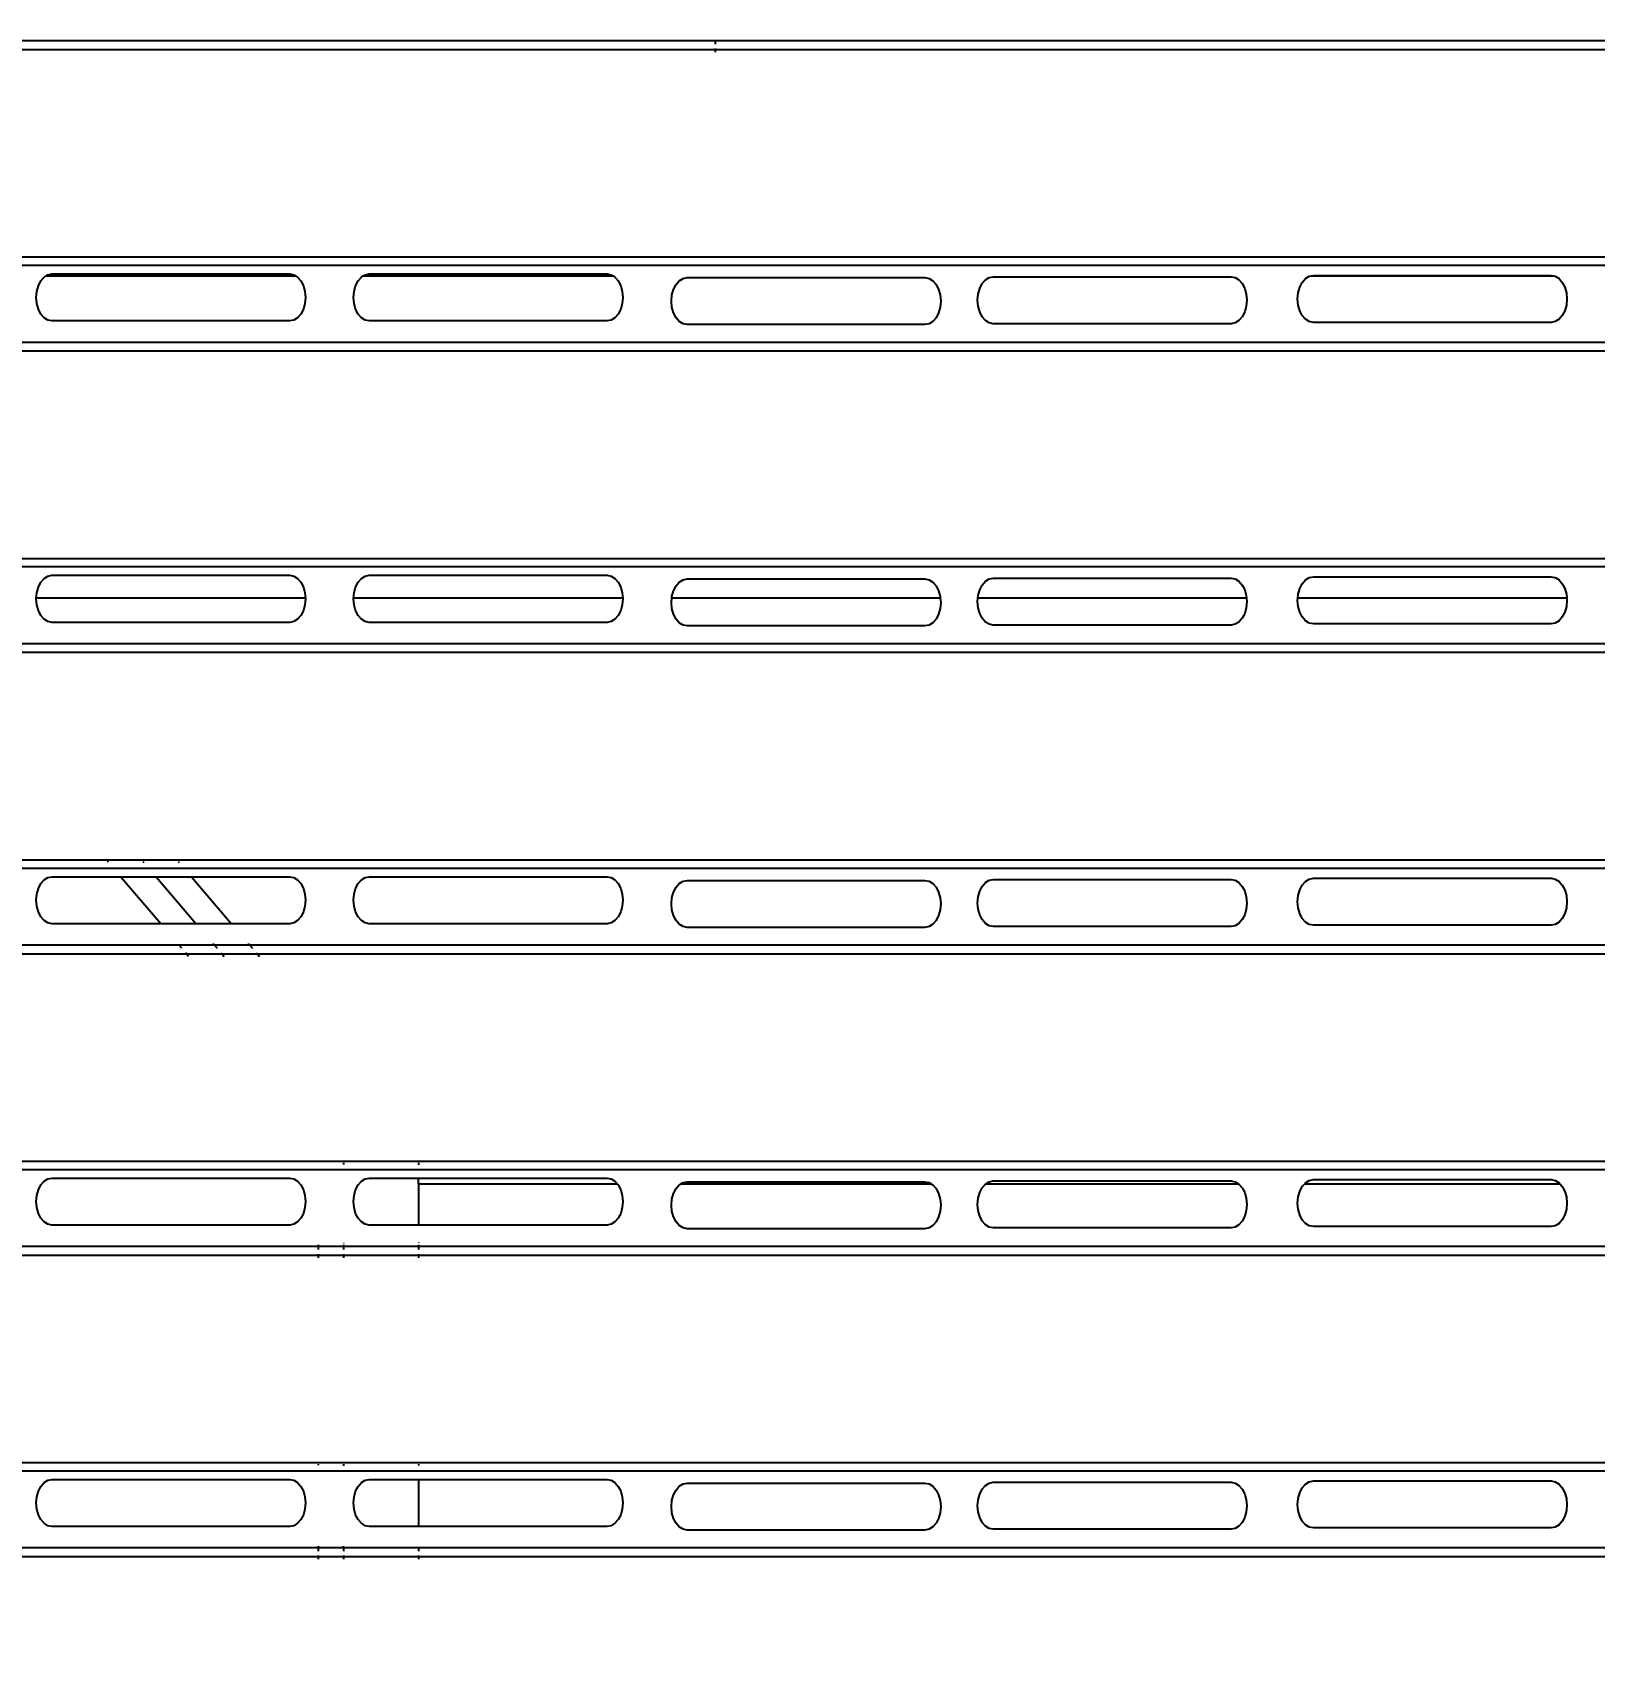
# Model space of a CAD drawing. Header units: inches. Extents: x 236662 to 497023, y -248575 to 81795.
# Drawn here: x 292983.1 to 293274.3, y -97910 to -97606.3 of the extents above; entities that cross this region are included whole.
import ezdxf

# ---------------------------------------------------------------- set-up
doc = ezdxf.new("R2010")
doc.units = ezdxf.units.IN
doc.header["$LTSCALE"] = 10
doc.header["$MEASUREMENT"] = 0
doc.layers.add('02. HP_BE TONG', color=1, linetype='Continuous', lineweight=35)
doc.layers.add('06. HP_THAY 1', color=134, linetype='Continuous', lineweight=15)
doc.layers.add('04. HP_CUA', color=153, linetype='Continuous')
doc.layers.add('08. HP_DIM', color=118, linetype='Continuous')
doc.styles.add('text2', font='VHELVCN.TTF')
doc.dimstyles.new('AL-100', dxfattribs={"dimtxt": 220, "dimasz": 150, "dimexe": 150, "dimexo": 150, "dimgap": 80, "dimtad": 1, "dimdec": 0, "dimzin": 9, "dimtxsty": 'text2', "dimblk": 'ARCHTICK', "dimcen": 1, "dimdle": 150, "dimclrd": 256, "dimclre": 256, "dimclrt": 7, "dimadec": 0, "dimazin": 0, "dimtfac": 1, "dimtdec": 0, "dimtix": 1, "dimtmove": 2, "dimatfit": 3, "dimldrblk": 'ARCHTICK', "dimfxl": 1, "dimtolj": 1, "dimtzin": 0, "dimlwd": -1, "dimlwe": -1, "dimarcsym": 0})

# ---------------------------------------------------------------- blocks, each defined once
blk = doc.blocks.new('KHUNG TEN A-3')
at = {"layer": '02. HP_BE TONG', "color": 1, "const_width": 0.5}
blk.add_lwpolyline([(15, 5), (415, 5), (415, 292), (15, 292)], close=True, dxfattribs=at)
at = {"layer": '06. HP_THAY 1'}
blk.add_lwpolyline([(0, 297), (420, 297), (420, 0), (0, 0)], close=True, dxfattribs=at)
at = {"layer": 'Defpoints'}
blk.add_lwpolyline([(0, 0), (420, 0), (420, 297), (0, 297)], close=True, dxfattribs=at)
blk = doc.blocks.new('_ArchTick')
at = {"color": 0, "linetype": 'ByBlock', "const_width": 0.15}
blk.add_lwpolyline([(-0.5, -0.5), (0.5, 0.5)], dxfattribs=at)
blk = doc.blocks.new('*D266')
at = {"layer": '08. HP_DIM', "transparency": 16777216}
for p, q in [((292358.03, -97451.71), (292358.03, -97301.71)), ((292960.44, -97451.71), (292208.03, -97451.71)), ((292358.03, -97651.71), (292358.03, -97451.71)), ((292760.44, -97651.71), (292208.03, -97651.71)), ((292358.03, -97651.71), (292358.03, -97801.71))]:
    blk.add_line(p, q, dxfattribs=at)
at = {"layer": 'Defpoints', "color": 0, "transparency": 16777216}
for p in [(292358.03, -97451.71), (293110.44, -97451.71), (292910.44, -97651.71)]:
    blk.add_point(p, dxfattribs=at)
at = {"layer": '08. HP_DIM', "transparency": 16777216, "xscale": 150, "yscale": 150, "zscale": 150}
for p, rotation in [((292358.03, -97451.71), 270), ((292358.03, -97651.71), 90)]:
    blk.add_blockref('_ArchTick', p, dxfattribs=dict(at, rotation=rotation))
at = {"layer": '08. HP_DIM', "color": 7, "transparency": 16777216, "insert": (292165.69, -97551.71), "char_height": 220, "attachment_point": 5, "rotation": 90, "style": 'text2'}
blk.add_mtext('\\A1;200', dxfattribs=at)

msp = doc.modelspace()

# ---------------------------------------------------------------- linework, layer by layer
at = {"layer": '04. HP_CUA'}
for p, q in [((293110.44, -97607.91), (292927.55, -97607.91)), ((293110.44, -97608.5), (293110.44, -97607.91)), ((293710.44, -97607.91), (293110.44, -97607.91)), ((293110.44, -97609.57), (292927.06, -97609.57)), ((293110.44, -97609.57), (293110.44, -97609.33)), ((293110.44, -97610.01), (293110.44, -97609.57)), ((293710.44, -97609.57), (293110.44, -97609.57)), ((295395.9, -97649.79), (292919.53, -97649.79)), ((293110.44, -97648.24), (292919.66, -97648.24)), ((293110.44, -97648.24), (293110.44, -97648.15)), ((293460.44, -97648.24), (293110.44, -97648.24)), ((292983.85, -97654.59), (292984.15, -97653.54)), ((292984.15, -97653.54), (292984.61, -97652.63)), ((292984.61, -97652.63), (292985.22, -97651.93)), ((292985.22, -97651.93), (292985.58, -97651.71)), ((292985.58, -97651.71), (292985.93, -97651.49)), ((292985.58, -97651.71), (293032.13, -97651.71)), ((292985.93, -97651.49), (292986.69, -97651.34)), ((292986.69, -97651.34), (293031.02, -97651.34)), ((293031.02, -97651.34), (293031.78, -97651.49)), ((293031.78, -97651.49), (293032.13, -97651.71)), ((293032.13, -97651.71), (293032.49, -97651.93)), ((293032.49, -97651.93), (293033.1, -97652.63)), ((293033.1, -97652.63), (293033.57, -97653.54)), ((293033.57, -97653.54), (293033.86, -97654.59)), ((293043.03, -97654.59), (293043.32, -97653.54)), ((293043.32, -97653.54), (293043.79, -97652.63)), ((293043.79, -97652.63), (293044.4, -97651.93)), ((293044.4, -97651.93), (293044.75, -97651.71)), ((293044.75, -97651.71), (293045.1, -97651.49)), ((293044.75, -97651.71), (293091.31, -97651.71)), ((293045.1, -97651.49), (293045.86, -97651.34)), ((293045.86, -97651.34), (293090.2, -97651.34)), ((293090.2, -97651.34), (293090.96, -97651.49)), ((293090.96, -97651.49), (293091.31, -97651.71)), ((293091.31, -97651.71), (293091.67, -97651.93)), ((293091.67, -97651.93), (293092.27, -97652.63)), ((293092.27, -97652.63), (293092.74, -97653.54)), ((293092.74, -97653.54), (293093.03, -97654.59)), ((293102.6, -97654.22), (293103.06, -97653.31)), ((293103.06, -97653.31), (293103.67, -97652.61)), ((293103.67, -97652.61), (293104.38, -97652.18)), ((293104.38, -97652.18), (293105.14, -97652.03)), ((293105.14, -97652.03), (293149.48, -97652.03)), ((293149.48, -97652.03), (293150.23, -97652.18)), ((293150.23, -97652.18), (293150.94, -97652.61)), ((293150.94, -97652.61), (293151.55, -97653.31)), ((293151.55, -97653.31), (293152.02, -97654.22)), ((293159.68, -97654.06), (293160.14, -97653.15)), ((293160.14, -97653.15), (293160.75, -97652.45)), ((293160.75, -97652.45), (293161.46, -97652.02)), ((293161.46, -97652.02), (293162.22, -97651.87)), ((293162.22, -97651.87), (293206.55, -97651.87)), ((293206.55, -97651.87), (293207.31, -97652.02)), ((293207.31, -97652.02), (293208.02, -97652.45)), ((293208.02, -97652.45), (293208.63, -97653.15)), ((293208.63, -97653.15), (293209.1, -97654.06)), ((293219.37, -97653.82), (293219.83, -97652.91)), ((293219.83, -97652.91), (293220.44, -97652.21)), ((293220.44, -97652.21), (293221.15, -97651.78)), ((293221.15, -97651.78), (293221.47, -97651.71)), ((293221.47, -97651.71), (293221.91, -97651.63)), ((293221.47, -97651.71), (293266.68, -97651.71)), ((293221.91, -97651.63), (293266.24, -97651.63)), ((293266.24, -97651.63), (293266.68, -97651.71)), ((293266.68, -97651.71), (293267, -97651.78)), ((293267, -97651.78), (293267.71, -97652.21)), ((293267.71, -97652.21), (293268.32, -97652.91)), ((293268.32, -97652.91), (293268.78, -97653.82)), ((292983.75, -97655.73), (292983.85, -97654.59)), ((292983.85, -97656.86), (292983.75, -97655.73)), ((293033.86, -97654.59), (293033.96, -97655.73)), ((293033.96, -97655.73), (293033.86, -97656.86)), ((293042.93, -97655.73), (293043.03, -97654.59)), ((293043.03, -97656.86), (293042.93, -97655.73)), ((293093.03, -97654.59), (293093.13, -97655.73)), ((293093.13, -97655.73), (293093.03, -97656.86)), ((293102.2, -97656.41), (293102.3, -97655.27)), ((293102.3, -97657.54), (293102.2, -97656.41)), ((293102.3, -97655.27), (293102.6, -97654.22)), ((293152.02, -97654.22), (293152.31, -97655.27)), ((293152.31, -97655.27), (293152.41, -97656.41)), ((293152.41, -97656.41), (293152.31, -97657.54)), ((293159.28, -97656.25), (293159.38, -97655.12)), ((293159.38, -97657.38), (293159.28, -97656.25)), ((293159.38, -97655.12), (293159.68, -97654.06)), ((293209.1, -97654.06), (293209.39, -97655.12)), ((293209.39, -97655.12), (293209.49, -97656.25)), ((293209.49, -97656.25), (293209.39, -97657.38)), ((293218.97, -97656.01), (293219.07, -97654.87)), ((293219.07, -97657.14), (293218.97, -97656.01)), ((293219.07, -97654.87), (293219.37, -97653.82)), ((293268.78, -97653.82), (293269.08, -97654.87)), ((293269.08, -97654.87), (293269.18, -97656.01)), ((293269.18, -97656.01), (293269.08, -97657.14)), ((292984.15, -97657.92), (292983.85, -97656.86)), ((292984.61, -97658.83), (292984.15, -97657.92)), ((292985.22, -97659.52), (292984.61, -97658.83)), ((292985.93, -97659.96), (292985.22, -97659.52)), ((293032.49, -97659.52), (293031.78, -97659.96)), ((293033.1, -97658.83), (293032.49, -97659.52)), ((293033.57, -97657.92), (293033.1, -97658.83)), ((293033.86, -97656.86), (293033.57, -97657.92)), ((293043.32, -97657.92), (293043.03, -97656.86)), ((293043.79, -97658.83), (293043.32, -97657.92)), ((293044.4, -97659.52), (293043.79, -97658.83)), ((293045.1, -97659.96), (293044.4, -97659.52)), ((293091.67, -97659.52), (293090.96, -97659.96)), ((293092.27, -97658.83), (293091.67, -97659.52)), ((293092.74, -97657.92), (293092.27, -97658.83)), ((293093.03, -97656.86), (293092.74, -97657.92)), ((293102.6, -97658.6), (293102.3, -97657.54)), ((293103.06, -97659.51), (293102.6, -97658.6)), ((293103.67, -97660.2), (293103.06, -97659.51)), ((293151.55, -97659.51), (293150.94, -97660.2)), ((293152.02, -97658.6), (293151.55, -97659.51)), ((293152.31, -97657.54), (293152.02, -97658.6)), ((293159.68, -97658.44), (293159.38, -97657.38)), ((293160.14, -97659.35), (293159.68, -97658.44)), ((293160.75, -97660.05), (293160.14, -97659.35)), ((293208.63, -97659.35), (293208.02, -97660.05)), ((293209.1, -97658.44), (293208.63, -97659.35)), ((293209.39, -97657.38), (293209.1, -97658.44)), ((293219.37, -97658.2), (293219.07, -97657.14)), ((293219.83, -97659.11), (293219.37, -97658.2)), ((293220.44, -97659.8), (293219.83, -97659.11)), ((293268.32, -97659.11), (293267.71, -97659.8)), ((293268.78, -97658.2), (293268.32, -97659.11)), ((293269.08, -97657.14), (293268.78, -97658.2)), ((292986.69, -97660.11), (292985.93, -97659.96)), ((293031.02, -97660.11), (292986.69, -97660.11)), ((293031.78, -97659.96), (293031.02, -97660.11)), ((293045.86, -97660.11), (293045.1, -97659.96)), ((293090.2, -97660.11), (293045.86, -97660.11)), ((293090.96, -97659.96), (293090.2, -97660.11)), ((293104.38, -97660.64), (293103.67, -97660.2)), ((293105.14, -97660.79), (293104.38, -97660.64)), ((293149.48, -97660.79), (293105.14, -97660.79)), ((293150.23, -97660.64), (293149.48, -97660.79)), ((293150.94, -97660.2), (293150.23, -97660.64)), ((293161.46, -97660.48), (293160.75, -97660.05)), ((293162.22, -97660.63), (293161.46, -97660.48)), ((293206.55, -97660.63), (293162.22, -97660.63)), ((293207.31, -97660.48), (293206.55, -97660.63)), ((293208.02, -97660.05), (293207.31, -97660.48)), ((293221.15, -97660.24), (293220.44, -97659.8)), ((293221.91, -97660.39), (293221.15, -97660.24)), ((293266.24, -97660.39), (293221.91, -97660.39)), ((293267, -97660.24), (293266.24, -97660.39)), ((293267.71, -97659.8), (293267, -97660.24)), ((295393.26, -97664.1), (292927.62, -97664.1)), ((295391.84, -97665.76), (292929.03, -97665.76)), ((295358.82, -97704.43), (292962.05, -97704.43)), ((295396.55, -97705.98), (292918.88, -97705.98)), ((292984.61, -97708.82), (292985.22, -97708.12)), ((292985.22, -97708.12), (292985.93, -97707.68)), ((292985.93, -97707.68), (292986.69, -97707.53)), ((292986.69, -97707.53), (293031.02, -97707.53)), ((293031.02, -97707.53), (293031.78, -97707.68)), ((293031.78, -97707.68), (293032.49, -97708.12)), ((293032.49, -97708.12), (293033.1, -97708.82)), ((293043.79, -97708.82), (293044.4, -97708.12)), ((293044.4, -97708.12), (293045.1, -97707.68)), ((293045.1, -97707.68), (293045.86, -97707.53)), ((293045.86, -97707.53), (293090.2, -97707.53)), ((293090.2, -97707.53), (293090.96, -97707.68)), ((293090.96, -97707.68), (293091.67, -97708.12)), ((293091.67, -97708.12), (293092.27, -97708.82)), ((293104.38, -97708.37), (293105.14, -97708.22)), ((293105.14, -97708.22), (293149.48, -97708.22)), ((293149.48, -97708.22), (293150.23, -97708.37)), ((293160.75, -97708.64), (293161.46, -97708.21)), ((293161.46, -97708.21), (293162.22, -97708.06)), ((293162.22, -97708.06), (293206.55, -97708.06)), ((293206.55, -97708.06), (293207.31, -97708.21)), ((293207.31, -97708.21), (293208.02, -97708.64)), ((293220.44, -97708.4), (293221.15, -97707.97)), ((293221.15, -97707.97), (293221.91, -97707.82)), ((293221.91, -97707.82), (293266.24, -97707.82)), ((293266.24, -97707.82), (293267, -97707.97)), ((293267, -97707.97), (293267.71, -97708.4)), ((292983.76, -97711.79), (292983.85, -97710.78)), ((292983.85, -97710.78), (292984.15, -97709.73)), ((292984.15, -97709.73), (292984.61, -97708.82)), ((293033.1, -97708.82), (293033.57, -97709.73)), ((293033.57, -97709.73), (293033.86, -97710.78)), ((293033.86, -97710.78), (293033.95, -97711.79)), ((293042.94, -97711.79), (293043.03, -97710.78)), ((293043.03, -97710.78), (293043.32, -97709.73)), ((293043.32, -97709.73), (293043.79, -97708.82)), ((293092.27, -97708.82), (293092.74, -97709.73)), ((293092.74, -97709.73), (293093.03, -97710.78)), ((293093.03, -97710.78), (293093.12, -97711.79)), ((293102.3, -97711.46), (293102.6, -97710.41)), ((293102.6, -97710.41), (293103.06, -97709.5)), ((293103.06, -97709.5), (293103.67, -97708.8)), ((293103.67, -97708.8), (293104.38, -97708.37)), ((293150.23, -97708.37), (293150.94, -97708.8)), ((293150.94, -97708.8), (293151.55, -97709.5)), ((293151.55, -97709.5), (293152.02, -97710.41)), ((293152.02, -97710.41), (293152.31, -97711.46)), ((293159.38, -97711.31), (293159.68, -97710.25)), ((293159.68, -97710.25), (293160.14, -97709.34)), ((293160.14, -97709.34), (293160.75, -97708.64)), ((293208.02, -97708.64), (293208.63, -97709.34)), ((293208.63, -97709.34), (293209.1, -97710.25)), ((293209.1, -97710.25), (293209.39, -97711.31)), ((293219.01, -97711.79), (293219.07, -97711.06)), ((293219.07, -97711.06), (293219.37, -97710.01)), ((293219.37, -97710.01), (293219.83, -97709.1)), ((293219.83, -97709.1), (293220.44, -97708.4)), ((293267.71, -97708.4), (293268.32, -97709.1)), ((293268.32, -97709.1), (293268.78, -97710.01)), ((293268.78, -97710.01), (293269.08, -97711.06)), ((293269.08, -97711.06), (293269.14, -97711.79)), ((292983.75, -97711.92), (292983.76, -97711.79)), ((292983.85, -97713.05), (292983.75, -97711.92)), ((293033.95, -97711.79), (292983.76, -97711.79)), ((292984.15, -97714.11), (292983.85, -97713.05)), ((292984.61, -97715.02), (292984.15, -97714.11)), ((293033.57, -97714.11), (293033.1, -97715.02)), ((293033.86, -97713.05), (293033.57, -97714.11)), ((293033.96, -97711.92), (293033.86, -97713.05)), ((293033.95, -97711.79), (293033.96, -97711.92)), ((293042.93, -97711.92), (293042.94, -97711.79)), ((293043.03, -97713.05), (293042.93, -97711.92)), ((293093.12, -97711.79), (293042.94, -97711.79)), ((293043.32, -97714.11), (293043.03, -97713.05)), ((293043.79, -97715.02), (293043.32, -97714.11)), ((293092.74, -97714.11), (293092.27, -97715.02)), ((293093.03, -97713.05), (293092.74, -97714.11)), ((293093.13, -97711.92), (293093.03, -97713.05)), ((293093.12, -97711.79), (293093.13, -97711.92)), ((293102.2, -97712.6), (293102.28, -97711.79)), ((293102.3, -97713.73), (293102.2, -97712.6)), ((293102.28, -97711.79), (293102.3, -97711.46)), ((293152.34, -97711.79), (293102.28, -97711.79)), ((293102.6, -97714.79), (293102.3, -97713.73)), ((293152.31, -97713.73), (293152.02, -97714.79)), ((293152.31, -97711.46), (293152.34, -97711.79)), ((293152.41, -97712.6), (293152.31, -97713.73)), ((293152.34, -97711.79), (293152.41, -97712.6)), ((293159.28, -97712.44), (293159.34, -97711.79)), ((293159.38, -97713.57), (293159.28, -97712.44)), ((293159.34, -97711.79), (293159.38, -97711.31)), ((293209.43, -97711.79), (293159.34, -97711.79)), ((293159.68, -97714.63), (293159.38, -97713.57)), ((293209.39, -97713.57), (293209.1, -97714.63)), ((293209.39, -97711.31), (293209.43, -97711.79)), ((293209.49, -97712.44), (293209.39, -97713.57)), ((293209.43, -97711.79), (293209.49, -97712.44)), ((293218.97, -97712.2), (293219.01, -97711.79)), ((293219.07, -97713.33), (293218.97, -97712.2)), ((293269.14, -97711.79), (293219.01, -97711.79)), ((293219.37, -97714.39), (293219.07, -97713.33)), ((293269.08, -97713.33), (293268.78, -97714.39)), ((293269.18, -97712.2), (293269.08, -97713.33)), ((293269.14, -97711.79), (293269.18, -97712.2)), ((292985.22, -97715.71), (292984.61, -97715.02)), ((292985.93, -97716.15), (292985.22, -97715.71)), ((292986.69, -97716.3), (292985.93, -97716.15)), ((293031.02, -97716.3), (292986.69, -97716.3)), ((293031.78, -97716.15), (293031.02, -97716.3)), ((293032.49, -97715.71), (293031.78, -97716.15)), ((293033.1, -97715.02), (293032.49, -97715.71)), ((293044.4, -97715.71), (293043.79, -97715.02)), ((293045.1, -97716.15), (293044.4, -97715.71)), ((293045.86, -97716.3), (293045.1, -97716.15)), ((293090.2, -97716.3), (293045.86, -97716.3)), ((293090.96, -97716.15), (293090.2, -97716.3)), ((293091.67, -97715.71), (293090.96, -97716.15)), ((293092.27, -97715.02), (293091.67, -97715.71)), ((293103.06, -97715.7), (293102.6, -97714.79)), ((293103.67, -97716.39), (293103.06, -97715.7)), ((293104.38, -97716.83), (293103.67, -97716.39)), ((293105.14, -97716.98), (293104.38, -97716.83)), ((293149.48, -97716.98), (293105.14, -97716.98)), ((293150.23, -97716.83), (293149.48, -97716.98)), ((293150.94, -97716.39), (293150.23, -97716.83)), ((293151.55, -97715.7), (293150.94, -97716.39)), ((293152.02, -97714.79), (293151.55, -97715.7)), ((293160.14, -97715.54), (293159.68, -97714.63)), ((293160.75, -97716.24), (293160.14, -97715.54)), ((293161.46, -97716.67), (293160.75, -97716.24)), ((293162.22, -97716.82), (293161.46, -97716.67)), ((293206.55, -97716.82), (293162.22, -97716.82)), ((293207.31, -97716.67), (293206.55, -97716.82)), ((293208.02, -97716.24), (293207.31, -97716.67)), ((293208.63, -97715.54), (293208.02, -97716.24)), ((293209.1, -97714.63), (293208.63, -97715.54)), ((293219.83, -97715.3), (293219.37, -97714.39)), ((293220.44, -97715.99), (293219.83, -97715.3)), ((293221.15, -97716.43), (293220.44, -97715.99)), ((293221.91, -97716.58), (293221.15, -97716.43)), ((293266.24, -97716.58), (293221.91, -97716.58)), ((293267, -97716.43), (293266.24, -97716.58)), ((293267.71, -97715.99), (293267, -97716.43)), ((293268.32, -97715.3), (293267.71, -97715.99)), ((293268.78, -97714.39), (293268.32, -97715.3)), ((293557.16, -97720.29), (292972.67, -97720.29)), ((293553.74, -97721.95), (292976.09, -97721.95)), ((295396.55, -97762.17), (292918.88, -97762.17)), ((292996.84, -97760.62), (292971.07, -97760.62)), ((292996.84, -97760.62), (292996.76, -97760.53)), ((293003.44, -97760.62), (292996.84, -97760.62)), ((292997.2, -97761.04), (292997.04, -97760.85)), ((293003.36, -97760.53), (293003.44, -97760.62)), ((293010.03, -97760.62), (293003.44, -97760.62)), ((293003.66, -97760.88), (293003.81, -97761.06)), ((293009.95, -97760.53), (293010.03, -97760.62)), ((293519.8, -97760.62), (293010.03, -97760.62)), ((293010.26, -97760.89), (293010.43, -97761.08)), ((292983.85, -97766.97), (292984.15, -97765.92)), ((292984.15, -97765.92), (292984.61, -97765.01)), ((292984.61, -97765.01), (292985.22, -97764.31)), ((292985.22, -97764.31), (292985.93, -97763.87)), ((292985.93, -97763.87), (292986.69, -97763.72)), ((292986.69, -97763.72), (292999.49, -97763.72)), ((293006.98, -97772.49), (292999.49, -97763.72)), ((292999.49, -97763.72), (293006.09, -97763.72)), ((293006.09, -97763.72), (293013.57, -97772.49)), ((293006.09, -97763.72), (293012.68, -97763.72)), ((293012.68, -97763.72), (293020.17, -97772.49)), ((293012.68, -97763.72), (293031.02, -97763.72)), ((293031.02, -97763.72), (293031.78, -97763.87)), ((293031.78, -97763.87), (293032.49, -97764.31)), ((293032.49, -97764.31), (293033.1, -97765.01)), ((293033.1, -97765.01), (293033.57, -97765.92)), ((293033.57, -97765.92), (293033.86, -97766.97)), ((293043.03, -97766.97), (293043.32, -97765.92)), ((293043.32, -97765.92), (293043.79, -97765.01)), ((293043.79, -97765.01), (293044.4, -97764.31)), ((293044.4, -97764.31), (293045.1, -97763.87)), ((293045.1, -97763.87), (293045.86, -97763.72)), ((293045.86, -97763.72), (293090.2, -97763.72)), ((293090.2, -97763.72), (293090.96, -97763.87)), ((293090.96, -97763.87), (293091.67, -97764.31)), ((293091.67, -97764.31), (293092.27, -97765.01)), ((293092.27, -97765.01), (293092.74, -97765.92)), ((293092.74, -97765.92), (293093.03, -97766.97)), ((293102.6, -97766.6), (293103.06, -97765.69)), ((293103.06, -97765.69), (293103.67, -97764.99)), ((293103.67, -97764.99), (293104.38, -97764.56)), ((293104.38, -97764.56), (293105.14, -97764.41)), ((293105.14, -97764.41), (293149.48, -97764.41)), ((293149.48, -97764.41), (293150.23, -97764.56)), ((293150.23, -97764.56), (293150.94, -97764.99)), ((293150.94, -97764.99), (293151.55, -97765.69)), ((293151.55, -97765.69), (293152.02, -97766.6)), ((293159.68, -97766.44), (293160.14, -97765.53)), ((293160.14, -97765.53), (293160.75, -97764.83)), ((293160.75, -97764.83), (293161.46, -97764.4)), ((293161.46, -97764.4), (293162.22, -97764.25)), ((293162.22, -97764.25), (293206.55, -97764.25)), ((293206.55, -97764.25), (293207.31, -97764.4)), ((293207.31, -97764.4), (293208.02, -97764.83)), ((293208.02, -97764.83), (293208.63, -97765.53)), ((293208.63, -97765.53), (293209.1, -97766.44)), ((293219.37, -97766.2), (293219.83, -97765.29)), ((293219.83, -97765.29), (293220.44, -97764.59)), ((293220.44, -97764.59), (293221.15, -97764.16)), ((293221.15, -97764.16), (293221.91, -97764.01)), ((293221.91, -97764.01), (293266.24, -97764.01)), ((293266.24, -97764.01), (293267, -97764.16)), ((293267, -97764.16), (293267.71, -97764.59)), ((293267.71, -97764.59), (293268.32, -97765.29)), ((293268.32, -97765.29), (293268.78, -97766.2)), ((292983.75, -97768.11), (292983.85, -97766.97)), ((292983.85, -97769.24), (292983.75, -97768.11)), ((293033.86, -97766.97), (293033.96, -97768.11)), ((293033.96, -97768.11), (293033.86, -97769.24)), ((293042.93, -97768.11), (293043.03, -97766.97)), ((293043.03, -97769.24), (293042.93, -97768.11)), ((293093.03, -97766.97), (293093.13, -97768.11)), ((293093.13, -97768.11), (293093.03, -97769.24)), ((293102.2, -97768.79), (293102.3, -97767.65)), ((293102.3, -97769.92), (293102.2, -97768.79)), ((293102.3, -97767.65), (293102.6, -97766.6)), ((293152.02, -97766.6), (293152.31, -97767.65)), ((293152.31, -97767.65), (293152.41, -97768.79)), ((293152.41, -97768.79), (293152.31, -97769.92)), ((293159.28, -97768.63), (293159.38, -97767.5)), ((293159.38, -97769.76), (293159.28, -97768.63)), ((293159.38, -97767.5), (293159.68, -97766.44)), ((293209.1, -97766.44), (293209.39, -97767.5)), ((293209.39, -97767.5), (293209.49, -97768.63)), ((293209.49, -97768.63), (293209.39, -97769.76)), ((293218.97, -97768.39), (293219.07, -97767.25)), ((293219.07, -97769.52), (293218.97, -97768.39)), ((293219.07, -97767.25), (293219.37, -97766.2)), ((293268.78, -97766.2), (293269.08, -97767.25)), ((293269.08, -97767.25), (293269.18, -97768.39)), ((293269.18, -97768.39), (293269.08, -97769.52)), ((292984.15, -97770.3), (292983.85, -97769.24)), ((292984.61, -97771.21), (292984.15, -97770.3)), ((292985.22, -97771.9), (292984.61, -97771.21)), ((292985.93, -97772.34), (292985.22, -97771.9)), ((293032.49, -97771.9), (293031.78, -97772.34)), ((293033.1, -97771.21), (293032.49, -97771.9)), ((293033.57, -97770.3), (293033.1, -97771.21)), ((293033.86, -97769.24), (293033.57, -97770.3)), ((293043.32, -97770.3), (293043.03, -97769.24)), ((293043.79, -97771.21), (293043.32, -97770.3)), ((293044.4, -97771.9), (293043.79, -97771.21)), ((293045.1, -97772.34), (293044.4, -97771.9)), ((293091.67, -97771.9), (293090.96, -97772.34)), ((293092.27, -97771.21), (293091.67, -97771.9)), ((293092.74, -97770.3), (293092.27, -97771.21)), ((293093.03, -97769.24), (293092.74, -97770.3)), ((293102.6, -97770.98), (293102.3, -97769.92)), ((293103.06, -97771.89), (293102.6, -97770.98)), ((293103.67, -97772.58), (293103.06, -97771.89)), ((293151.55, -97771.89), (293150.94, -97772.58)), ((293152.02, -97770.98), (293151.55, -97771.89)), ((293152.31, -97769.92), (293152.02, -97770.98)), ((293159.68, -97770.82), (293159.38, -97769.76)), ((293160.14, -97771.73), (293159.68, -97770.82)), ((293160.75, -97772.43), (293160.14, -97771.73)), ((293208.63, -97771.73), (293208.02, -97772.43)), ((293209.1, -97770.82), (293208.63, -97771.73)), ((293209.39, -97769.76), (293209.1, -97770.82)), ((293219.37, -97770.58), (293219.07, -97769.52)), ((293219.83, -97771.49), (293219.37, -97770.58)), ((293220.44, -97772.18), (293219.83, -97771.49)), ((293268.32, -97771.49), (293267.71, -97772.18)), ((293268.78, -97770.58), (293268.32, -97771.49)), ((293269.08, -97769.52), (293268.78, -97770.58)), ((292986.69, -97772.49), (292985.93, -97772.34)), ((293006.98, -97772.49), (292986.69, -97772.49)), ((293013.57, -97772.49), (293006.98, -97772.49)), ((293020.17, -97772.49), (293013.57, -97772.49)), ((293031.02, -97772.49), (293020.17, -97772.49)), ((293031.78, -97772.34), (293031.02, -97772.49)), ((293045.86, -97772.49), (293045.1, -97772.34)), ((293090.2, -97772.49), (293045.86, -97772.49)), ((293090.96, -97772.34), (293090.2, -97772.49)), ((293104.38, -97773.02), (293103.67, -97772.58)), ((293105.14, -97773.17), (293104.38, -97773.02)), ((293149.48, -97773.17), (293105.14, -97773.17)), ((293150.23, -97773.02), (293149.48, -97773.17)), ((293150.94, -97772.58), (293150.23, -97773.02)), ((293161.46, -97772.86), (293160.75, -97772.43)), ((293162.22, -97773.01), (293161.46, -97772.86)), ((293206.55, -97773.01), (293162.22, -97773.01)), ((293207.31, -97772.86), (293206.55, -97773.01)), ((293208.02, -97772.43), (293207.31, -97772.86)), ((293221.15, -97772.62), (293220.44, -97772.18)), ((293221.91, -97772.77), (293221.15, -97772.62)), ((293266.24, -97772.77), (293221.91, -97772.77)), ((293267, -97772.62), (293266.24, -97772.77)), ((293267.71, -97772.18), (293267, -97772.62)), ((293010.39, -97776.48), (292971.07, -97776.48)), ((293010.89, -97777.07), (293010.39, -97776.48)), ((293016.98, -97776.48), (293010.39, -97776.48)), ((293011.8, -97778.14), (293011.59, -97777.9)), ((293016.73, -97776.19), (293016.75, -97776.22)), ((293016.83, -97776.3), (293016.85, -97776.33)), ((293016.98, -97776.48), (293017.48, -97777.07)), ((293023.58, -97776.48), (293016.98, -97776.48)), ((293018.19, -97777.9), (293018.4, -97778.14)), ((293023.31, -97776.17), (293023.35, -97776.21)), ((293023.58, -97776.48), (293024.08, -97777.07)), ((293506.25, -97776.48), (293023.58, -97776.48)), ((293024.79, -97777.9), (293025, -97778.14)), ((293011.8, -97778.14), (292971.07, -97778.14)), ((293012.18, -97778.58), (293011.8, -97778.14)), ((293018.4, -97778.14), (293011.8, -97778.14)), ((293018.4, -97778.14), (293018.77, -97778.58)), ((293025, -97778.14), (293018.4, -97778.14)), ((293025, -97778.14), (293025.37, -97778.58)), ((293504.84, -97778.14), (293025, -97778.14)), ((293036.37, -97816.81), (292971.07, -97816.81)), ((293036.37, -97816.81), (293036.37, -97816.72)), ((293041.04, -97816.81), (293036.37, -97816.81)), ((293041.04, -97816.72), (293041.04, -97816.81)), ((293055.03, -97816.81), (293041.04, -97816.81)), ((293041.04, -97817.05), (293041.04, -97817.38)), ((293055.03, -97816.81), (293055.03, -97816.72)), ((293474.8, -97816.81), (293055.03, -97816.81)), ((293055.03, -97817.07), (293055.03, -97817.43)), ((295396.55, -97818.36), (292918.88, -97818.36)), ((292984.61, -97821.2), (292985.22, -97820.5)), ((292985.22, -97820.5), (292985.93, -97820.06)), ((292985.93, -97820.06), (292986.69, -97819.91)), ((292986.69, -97819.91), (293031.02, -97819.91)), ((293031.02, -97819.91), (293031.78, -97820.06)), ((293031.78, -97820.06), (293032.49, -97820.5)), ((293032.49, -97820.5), (293033.1, -97821.2)), ((293043.79, -97821.2), (293044.4, -97820.5)), ((293044.4, -97820.5), (293045.1, -97820.06)), ((293045.1, -97820.06), (293045.86, -97819.91)), ((293045.86, -97819.91), (293055.03, -97819.91)), ((293055.03, -97821.04), (293055.03, -97819.91)), ((293055.03, -97819.91), (293090.2, -97819.91)), ((293090.2, -97819.91), (293090.96, -97820.06)), ((293090.96, -97820.06), (293091.67, -97820.5)), ((293091.67, -97820.5), (293092.14, -97821.04)), ((293104.38, -97820.75), (293105.14, -97820.6)), ((293105.14, -97820.6), (293149.48, -97820.6)), ((293149.48, -97820.6), (293150.23, -97820.75)), ((293160.74, -97821.04), (293161.46, -97820.59)), ((293161.46, -97820.59), (293162.22, -97820.44)), ((293162.22, -97820.44), (293206.55, -97820.44)), ((293206.55, -97820.44), (293207.31, -97820.59)), ((293207.31, -97820.59), (293208.03, -97821.04)), ((293220.44, -97820.78), (293221.15, -97820.35)), ((293221.15, -97820.35), (293221.91, -97820.2)), ((293221.91, -97820.2), (293266.24, -97820.2)), ((293266.24, -97820.2), (293267, -97820.35)), ((293267, -97820.35), (293267.71, -97820.78)), ((292983.75, -97824.3), (292983.85, -97823.16)), ((292983.85, -97823.16), (292984.15, -97822.11)), ((292984.15, -97822.11), (292984.61, -97821.2)), ((293033.1, -97821.2), (293033.57, -97822.11)), ((293033.57, -97822.11), (293033.86, -97823.16)), ((293033.86, -97823.16), (293033.96, -97824.3)), ((293042.93, -97824.3), (293043.03, -97823.16)), ((293043.03, -97823.16), (293043.32, -97822.11)), ((293043.32, -97822.11), (293043.79, -97821.2)), ((293092.14, -97821.04), (293055.03, -97821.04)), ((293055.03, -97821.04), (293055.03, -97828.68)), ((293092.14, -97821.04), (293092.27, -97821.2)), ((293092.27, -97821.2), (293092.74, -97822.11)), ((293092.74, -97822.11), (293093.03, -97823.16)), ((293093.03, -97823.16), (293093.13, -97824.3)), ((293102.3, -97823.84), (293102.6, -97822.79)), ((293102.6, -97822.79), (293103.06, -97821.88)), ((293103.06, -97821.88), (293103.67, -97821.18)), ((293103.67, -97821.18), (293103.91, -97821.04)), ((293103.91, -97821.04), (293104.38, -97820.75)), ((293150.71, -97821.04), (293103.91, -97821.04)), ((293150.23, -97820.75), (293150.71, -97821.04)), ((293150.71, -97821.04), (293150.94, -97821.18)), ((293150.94, -97821.18), (293151.55, -97821.88)), ((293151.55, -97821.88), (293152.02, -97822.79)), ((293152.02, -97822.79), (293152.31, -97823.84)), ((293159.38, -97823.69), (293159.68, -97822.63)), ((293159.68, -97822.63), (293160.14, -97821.72)), ((293160.14, -97821.72), (293160.74, -97821.04)), ((293208.03, -97821.04), (293160.74, -97821.04)), ((293208.03, -97821.04), (293208.63, -97821.72)), ((293208.63, -97821.72), (293209.1, -97822.63)), ((293209.1, -97822.63), (293209.39, -97823.69)), ((293218.97, -97824.58), (293219.07, -97823.44)), ((293219.07, -97823.44), (293219.37, -97822.39)), ((293219.37, -97822.39), (293219.83, -97821.48)), ((293219.83, -97821.48), (293220.22, -97821.04)), ((293220.22, -97821.04), (293220.44, -97820.78)), ((293267.93, -97821.04), (293220.22, -97821.04)), ((293267.71, -97820.78), (293267.93, -97821.04)), ((293267.93, -97821.04), (293268.32, -97821.48)), ((293268.32, -97821.48), (293268.78, -97822.39)), ((293268.78, -97822.39), (293269.08, -97823.44)), ((293269.08, -97823.44), (293269.18, -97824.58)), ((292983.85, -97825.43), (292983.75, -97824.3)), ((292984.15, -97826.49), (292983.85, -97825.43)), ((292984.61, -97827.4), (292984.15, -97826.49)), ((293033.57, -97826.49), (293033.1, -97827.4)), ((293033.86, -97825.43), (293033.57, -97826.49)), ((293033.96, -97824.3), (293033.86, -97825.43)), ((293043.03, -97825.43), (293042.93, -97824.3)), ((293043.32, -97826.49), (293043.03, -97825.43)), ((293043.79, -97827.4), (293043.32, -97826.49)), ((293092.74, -97826.49), (293092.27, -97827.4)), ((293093.03, -97825.43), (293092.74, -97826.49)), ((293093.13, -97824.3), (293093.03, -97825.43)), ((293102.2, -97824.98), (293102.3, -97823.84)), ((293102.3, -97826.11), (293102.2, -97824.98)), ((293102.6, -97827.17), (293102.3, -97826.11)), ((293152.31, -97826.11), (293152.02, -97827.17)), ((293152.31, -97823.84), (293152.41, -97824.98)), ((293152.41, -97824.98), (293152.31, -97826.11)), ((293159.28, -97824.82), (293159.38, -97823.69)), ((293159.38, -97825.95), (293159.28, -97824.82)), ((293159.68, -97827.01), (293159.38, -97825.95)), ((293209.39, -97825.95), (293209.1, -97827.01)), ((293209.39, -97823.69), (293209.49, -97824.82)), ((293209.49, -97824.82), (293209.39, -97825.95)), ((293219.07, -97825.71), (293218.97, -97824.58)), ((293219.37, -97826.77), (293219.07, -97825.71)), ((293269.08, -97825.71), (293268.78, -97826.77)), ((293269.18, -97824.58), (293269.08, -97825.71)), ((292985.22, -97828.09), (292984.61, -97827.4)), ((292985.93, -97828.53), (292985.22, -97828.09)), ((292986.69, -97828.68), (292985.93, -97828.53)), ((293031.02, -97828.68), (292986.69, -97828.68)), ((293031.78, -97828.53), (293031.02, -97828.68)), ((293032.49, -97828.09), (293031.78, -97828.53)), ((293033.1, -97827.4), (293032.49, -97828.09)), ((293044.4, -97828.09), (293043.79, -97827.4)), ((293045.1, -97828.53), (293044.4, -97828.09)), ((293045.86, -97828.68), (293045.1, -97828.53)), ((293055.03, -97828.68), (293045.86, -97828.68)), ((293090.2, -97828.68), (293055.03, -97828.68)), ((293090.96, -97828.53), (293090.2, -97828.68)), ((293091.67, -97828.09), (293090.96, -97828.53)), ((293092.27, -97827.4), (293091.67, -97828.09)), ((293103.06, -97828.08), (293102.6, -97827.17)), ((293103.67, -97828.77), (293103.06, -97828.08)), ((293104.38, -97829.21), (293103.67, -97828.77)), ((293105.14, -97829.36), (293104.38, -97829.21)), ((293149.48, -97829.36), (293105.14, -97829.36)), ((293150.23, -97829.21), (293149.48, -97829.36)), ((293150.94, -97828.77), (293150.23, -97829.21)), ((293151.55, -97828.08), (293150.94, -97828.77)), ((293152.02, -97827.17), (293151.55, -97828.08)), ((293160.14, -97827.92), (293159.68, -97827.01)), ((293160.75, -97828.62), (293160.14, -97827.92)), ((293161.46, -97829.05), (293160.75, -97828.62)), ((293162.22, -97829.2), (293161.46, -97829.05)), ((293206.55, -97829.2), (293162.22, -97829.2)), ((293207.31, -97829.05), (293206.55, -97829.2)), ((293208.02, -97828.62), (293207.31, -97829.05)), ((293208.63, -97827.92), (293208.02, -97828.62)), ((293209.1, -97827.01), (293208.63, -97827.92)), ((293219.83, -97827.68), (293219.37, -97826.77)), ((293220.44, -97828.37), (293219.83, -97827.68)), ((293221.15, -97828.81), (293220.44, -97828.37)), ((293221.91, -97828.96), (293221.15, -97828.81)), ((293266.24, -97828.96), (293221.91, -97828.96)), ((293267, -97828.81), (293266.24, -97828.96)), ((293267.71, -97828.37), (293267, -97828.81)), ((293268.32, -97827.68), (293267.71, -97828.37)), ((293268.78, -97826.77), (293268.32, -97827.68)), ((293036.37, -97832.67), (292971.07, -97832.67)), ((293036.37, -97832.06), (293036.37, -97832.03)), ((293036.37, -97832.43), (293036.37, -97832.35)), ((293036.37, -97833.26), (293036.37, -97832.67)), ((293041.04, -97832.67), (293036.37, -97832.67)), ((293041.04, -97832.01), (293041.04, -97832.04)), ((293041.04, -97832.36), (293041.04, -97832.42)), ((293041.04, -97832.67), (293041.04, -97833.26)), ((293055.03, -97832.67), (293041.04, -97832.67)), ((293055.03, -97831.95), (293055.03, -97831.98)), ((293055.03, -97832.33), (293055.03, -97832.4)), ((293055.03, -97832.67), (293055.03, -97833.26)), ((293474.8, -97832.67), (293055.03, -97832.67)), ((293036.37, -97834.33), (292971.07, -97834.33)), ((293036.37, -97834.33), (293036.37, -97834.09)), ((293036.37, -97834.77), (293036.37, -97834.33)), ((293041.04, -97834.33), (293036.37, -97834.33)), ((293041.04, -97834.09), (293041.04, -97834.33)), ((293041.04, -97834.33), (293041.04, -97834.77)), ((293055.03, -97834.33), (293041.04, -97834.33)), ((293055.03, -97834.09), (293055.03, -97834.33)), ((293055.03, -97834.33), (293055.03, -97834.77)), ((293474.8, -97834.33), (293055.03, -97834.33)), ((295396.55, -97874.55), (292918.88, -97874.55)), ((293036.37, -97873), (292971.07, -97873)), ((293036.37, -97873), (293036.37, -97872.91)), ((293041.04, -97873), (293036.37, -97873)), ((293036.37, -97873.45), (293036.37, -97873.24)), ((293041.04, -97872.91), (293041.04, -97873)), ((293055.03, -97873), (293041.04, -97873)), ((293041.04, -97873.26), (293041.04, -97873.55)), ((293055.03, -97872.91), (293055.03, -97873)), ((293474.8, -97873), (293055.03, -97873)), ((293055.03, -97873.28), (293055.03, -97873.5)), ((292983.85, -97879.35), (292984.15, -97878.3)), ((292984.15, -97878.3), (292984.61, -97877.39)), ((292984.61, -97877.39), (292985.22, -97876.69)), ((292985.22, -97876.69), (292985.93, -97876.25)), ((292985.93, -97876.25), (292986.69, -97876.1)), ((292986.69, -97876.1), (293031.02, -97876.1)), ((293031.02, -97876.1), (293031.78, -97876.25)), ((293031.78, -97876.25), (293032.49, -97876.69)), ((293032.49, -97876.69), (293033.1, -97877.39)), ((293033.1, -97877.39), (293033.57, -97878.3)), ((293033.57, -97878.3), (293033.86, -97879.35)), ((293043.03, -97879.35), (293043.32, -97878.3)), ((293043.32, -97878.3), (293043.79, -97877.39)), ((293043.79, -97877.39), (293044.4, -97876.69)), ((293044.4, -97876.69), (293045.1, -97876.25)), ((293045.1, -97876.25), (293045.86, -97876.1)), ((293045.86, -97876.1), (293055.03, -97876.1)), ((293055.03, -97876.1), (293055.03, -97884.87)), ((293055.03, -97876.1), (293090.2, -97876.1)), ((293090.2, -97876.1), (293090.96, -97876.25)), ((293090.96, -97876.25), (293091.67, -97876.69)), ((293091.67, -97876.69), (293092.27, -97877.39)), ((293092.27, -97877.39), (293092.74, -97878.3)), ((293092.74, -97878.3), (293093.03, -97879.35)), ((293102.6, -97878.98), (293103.06, -97878.07)), ((293103.06, -97878.07), (293103.67, -97877.37)), ((293103.67, -97877.37), (293104.38, -97876.94)), ((293104.38, -97876.94), (293105.14, -97876.79)), ((293105.14, -97876.79), (293149.48, -97876.79)), ((293149.48, -97876.79), (293150.23, -97876.94)), ((293150.23, -97876.94), (293150.94, -97877.37)), ((293150.94, -97877.37), (293151.55, -97878.07)), ((293151.55, -97878.07), (293152.02, -97878.98)), ((293159.68, -97878.82), (293160.14, -97877.91)), ((293160.14, -97877.91), (293160.75, -97877.21)), ((293160.75, -97877.21), (293161.46, -97876.78)), ((293161.46, -97876.78), (293162.22, -97876.63)), ((293162.22, -97876.63), (293206.55, -97876.63)), ((293206.55, -97876.63), (293207.31, -97876.78)), ((293207.31, -97876.78), (293208.02, -97877.21)), ((293208.02, -97877.21), (293208.63, -97877.91)), ((293208.63, -97877.91), (293209.1, -97878.82)), ((293219.37, -97878.58), (293219.83, -97877.67)), ((293219.83, -97877.67), (293220.44, -97876.97)), ((293220.44, -97876.97), (293221.15, -97876.54)), ((293221.15, -97876.54), (293221.91, -97876.39)), ((293221.91, -97876.39), (293266.24, -97876.39)), ((293266.24, -97876.39), (293267, -97876.54)), ((293267, -97876.54), (293267.71, -97876.97)), ((293267.71, -97876.97), (293268.32, -97877.67)), ((293268.32, -97877.67), (293268.78, -97878.58)), ((292983.75, -97880.49), (292983.85, -97879.35)), ((292983.85, -97881.62), (292983.75, -97880.49)), ((293033.86, -97879.35), (293033.96, -97880.49)), ((293033.96, -97880.49), (293033.86, -97881.62)), ((293042.93, -97880.49), (293043.03, -97879.35)), ((293043.03, -97881.62), (293042.93, -97880.49)), ((293093.03, -97879.35), (293093.13, -97880.49)), ((293093.13, -97880.49), (293093.03, -97881.62)), ((293102.2, -97881.17), (293102.3, -97880.03)), ((293102.3, -97882.3), (293102.2, -97881.17)), ((293102.3, -97880.03), (293102.6, -97878.98)), ((293152.02, -97878.98), (293152.31, -97880.03)), ((293152.31, -97880.03), (293152.41, -97881.17)), ((293152.41, -97881.17), (293152.31, -97882.3)), ((293159.28, -97881.01), (293159.38, -97879.88)), ((293159.38, -97882.14), (293159.28, -97881.01)), ((293159.38, -97879.88), (293159.68, -97878.82)), ((293209.1, -97878.82), (293209.39, -97879.88)), ((293209.39, -97879.88), (293209.49, -97881.01)), ((293209.49, -97881.01), (293209.39, -97882.14)), ((293218.97, -97880.77), (293219.07, -97879.63)), ((293219.07, -97881.9), (293218.97, -97880.77)), ((293219.07, -97879.63), (293219.37, -97878.58)), ((293268.78, -97878.58), (293269.08, -97879.63)), ((293269.08, -97879.63), (293269.18, -97880.77)), ((293269.18, -97880.77), (293269.08, -97881.9)), ((292984.15, -97882.68), (292983.85, -97881.62)), ((292984.61, -97883.59), (292984.15, -97882.68)), ((292985.22, -97884.28), (292984.61, -97883.59)), ((292985.93, -97884.72), (292985.22, -97884.28)), ((293032.49, -97884.28), (293031.78, -97884.72)), ((293033.1, -97883.59), (293032.49, -97884.28)), ((293033.57, -97882.68), (293033.1, -97883.59)), ((293033.86, -97881.62), (293033.57, -97882.68)), ((293043.32, -97882.68), (293043.03, -97881.62)), ((293043.79, -97883.59), (293043.32, -97882.68)), ((293044.4, -97884.28), (293043.79, -97883.59)), ((293045.1, -97884.72), (293044.4, -97884.28)), ((293091.67, -97884.28), (293090.96, -97884.72)), ((293092.27, -97883.59), (293091.67, -97884.28)), ((293092.74, -97882.68), (293092.27, -97883.59)), ((293093.03, -97881.62), (293092.74, -97882.68)), ((293102.6, -97883.36), (293102.3, -97882.3)), ((293103.06, -97884.27), (293102.6, -97883.36)), ((293103.67, -97884.96), (293103.06, -97884.27)), ((293151.55, -97884.27), (293150.94, -97884.96)), ((293152.02, -97883.36), (293151.55, -97884.27)), ((293152.31, -97882.3), (293152.02, -97883.36)), ((293159.68, -97883.2), (293159.38, -97882.14)), ((293160.14, -97884.11), (293159.68, -97883.2)), ((293160.75, -97884.81), (293160.14, -97884.11)), ((293208.63, -97884.11), (293208.02, -97884.81)), ((293209.1, -97883.2), (293208.63, -97884.11)), ((293209.39, -97882.14), (293209.1, -97883.2)), ((293219.37, -97882.96), (293219.07, -97881.9)), ((293219.83, -97883.87), (293219.37, -97882.96)), ((293220.44, -97884.56), (293219.83, -97883.87)), ((293268.32, -97883.87), (293267.71, -97884.56)), ((293268.78, -97882.96), (293268.32, -97883.87)), ((293269.08, -97881.9), (293268.78, -97882.96)), ((292986.69, -97884.87), (292985.93, -97884.72)), ((293031.02, -97884.87), (292986.69, -97884.87)), ((293031.78, -97884.72), (293031.02, -97884.87)), ((293045.86, -97884.87), (293045.1, -97884.72)), ((293055.03, -97884.87), (293045.86, -97884.87)), ((293090.2, -97884.87), (293055.03, -97884.87)), ((293090.96, -97884.72), (293090.2, -97884.87)), ((293104.38, -97885.4), (293103.67, -97884.96)), ((293105.14, -97885.55), (293104.38, -97885.4)), ((293149.48, -97885.55), (293105.14, -97885.55)), ((293150.23, -97885.4), (293149.48, -97885.55)), ((293150.94, -97884.96), (293150.23, -97885.4)), ((293161.46, -97885.24), (293160.75, -97884.81)), ((293162.22, -97885.39), (293161.46, -97885.24)), ((293206.55, -97885.39), (293162.22, -97885.39)), ((293207.31, -97885.24), (293206.55, -97885.39)), ((293208.02, -97884.81), (293207.31, -97885.24)), ((293221.15, -97885), (293220.44, -97884.56)), ((293221.91, -97885.15), (293221.15, -97885)), ((293266.24, -97885.15), (293221.91, -97885.15)), ((293267, -97885), (293266.24, -97885.15)), ((293267.71, -97884.56), (293267, -97885)), ((293036.37, -97888.86), (292971.07, -97888.86)), ((293036.37, -97888.62), (293036.37, -97888.56)), ((293036.37, -97889.45), (293036.37, -97888.86)), ((293041.04, -97888.86), (293036.37, -97888.86)), ((293036.37, -97890.52), (293036.37, -97890.28)), ((293041.04, -97888.61), (293041.04, -97888.54)), ((293041.04, -97888.86), (293041.04, -97889.45)), ((293055.03, -97888.86), (293041.04, -97888.86)), ((293041.04, -97890.28), (293041.04, -97890.52)), ((293055.03, -97888.86), (293055.03, -97889.45)), ((293474.8, -97888.86), (293055.03, -97888.86)), ((293055.03, -97890.28), (293055.03, -97890.52)), ((293036.37, -97890.52), (292971.07, -97890.52)), ((293036.37, -97890.96), (293036.37, -97890.52)), ((293041.04, -97890.52), (293036.37, -97890.52)), ((293041.04, -97890.52), (293041.04, -97890.96)), ((293055.03, -97890.52), (293041.04, -97890.52)), ((293055.03, -97890.52), (293055.03, -97890.96)), ((293474.8, -97890.52), (293055.03, -97890.52))]:
    msp.add_line(p, q, dxfattribs=at)

# ---------------------------------------------------------------- block references
at = {"color": 1, "extrusion": (-2.60012e-09, -0.006863, 0.999976), "xscale": 75.4676488820624, "yscale": 75.4676488820624, "zscale": 75.4676488820624, "rotation": 269.9999565870517}
msp.add_blockref('KHUNG TEN A-3', (282444.61, -78209.22, 567.61), dxfattribs=at)

# ---------------------------------------------------------------- dimensions: what is measured, and where the dimension line sits
at = {"layer": '08. HP_DIM'}
dim = msp.add_linear_dim(base=(292358.03, -97451.71), p1=(292910.44, -97651.71), p2=(293110.44, -97451.71), angle=90, dimstyle='AL-100', dxfattribs=at)
dim.commit()
dim.dimension.update_dxf_attribs({"geometry": '*D266', "text_midpoint": (292165.69, -97551.71)})

doc.saveas('drawing.dxf')
